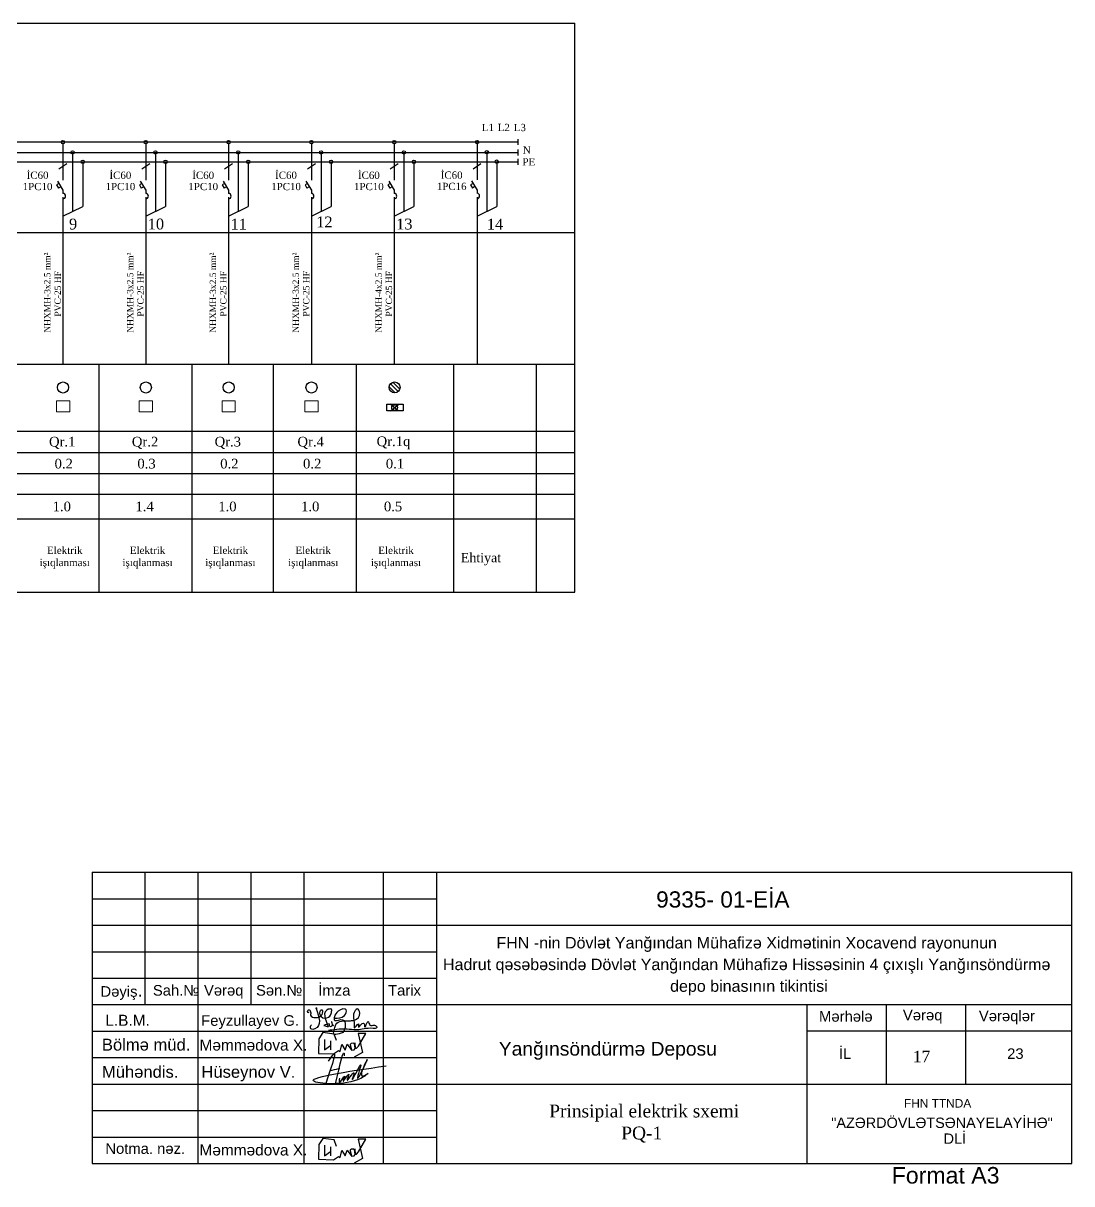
# Model space of a CAD drawing. Header units: millimetres. Extents: x 42452 to 2852333, y -419346 to 834876.
# Drawn here: x 2467749 to 2490564, y 206992 to 232238 of the extents above; entities that cross this region are included whole.
import ezdxf

# ---------------------------------------------------------------- set-up
doc = ezdxf.new("R2010")
doc.units = ezdxf.units.MM
doc.linetypes.add('DUZ', pattern=[0])
for name, color, linetype, lineweight in [('0_memar', 250, 'Continuous', 20), ('0_Ном._пера__1', 7, 'Continuous', 15), ('перегородка', 130, 'Continuous', 20), ('перегородка_Ном._пера__1', 7, 'Continuous', 15)]:
    doc.layers.add(name, color=color, linetype=linetype, lineweight=lineweight)
for name, color, linetype in [('elektrik gec avadanliq', 7, 'Continuous'), ('Elektrik isiqlandirma_Lightening.ET-XET', 7, 'Continuous'), ('Kunc shtampi', 7, 'Continuous'), ('polygon', 5, 'Continuous'), ('ramka', 7, 'Continuous'), ('размер', 7, 'Continuous')]:
    doc.layers.add(name, color=color, linetype=linetype)
doc.styles.add('Arial', font='arial.ttf', dxfattribs={"height": 200})
doc.styles.add('ARİAL', font='arial.ttf')
doc.styles.add('GENERATED_STYLE_3', font='ARIAALB2.TTF')
doc.styles.get("Standard").update_dxf_attribs({"font": 'arial.ttf'})
doc.styles.add('СГЕНЕРИР_СТИЛЬ_1', font='arial.ttf')
doc.styles.add('СГЕНЕРИР_СТИЛЬ_2', font='')
doc.styles.get('СГЕНЕРИР_СТИЛЬ_2').set_extended_font_data('Arial Unicode MS Кириллический')

# ---------------------------------------------------------------- blocks, each defined once
blk = doc.blocks.new('55')
at = {"color": 5, "lineweight": 30}
for points, knots in [([(6807301, -690054), (6807380, -689939), (6807723, -689440), (6807293, -690552), (6807199, -690927), (6807191, -690959)], [0, 0, 0, 0, 328.564954, 1432.648132, 1536.641492, 1536.641492, 1536.641492, 1536.641492]), ([(6807568, -690913), (6807734, -690192), (6807904, -689458), (6807900, -689847), (6807900, -689854)], [0, 0, 0, 0, 1128.718966, 1148.710053, 1148.710053, 1148.710053, 1148.710053]), ([(6808805, -690524), (6808750, -690568), (6808216, -691003), (6805386, -690836), (6807954, -690456), (6809491, -690228)], [0, 0, 0, 0, 215.465341, 2087.683537, 4876.118481, 4876.118481, 4876.118481, 4876.118481]), ([(6807716, -690698), (6807705, -690775), (6807675, -691004), (6808017, -690413), (6807740, -691044), (6808200, -690308), (6807872, -691036), (6808390, -690235), (6808050, -691132), (6808747, -689639), (6808148, -691347), (6809105, -689320), (6808364, -690768), (6808709, -690576), (6808805, -690524)], [0, 0, 0, 0, 159.15263, 467.604708, 669.340869, 1011.806253, 1243.637014, 1628.4018, 1881.82877, 2512.198919, 3044.065726, 3849.863763, 4495.087992, 4740.981721, 4740.981721, 4740.981721, 4740.981721]), ([(6807358, -690408), (6807470, -690386), (6807596, -690361), (6807720, -690330), (6807732, -690327)], [0, 0, 0, 0, 344.502291, 383.366548, 383.366548, 383.366548, 383.366548])]:
    blk.add_open_spline(points, degree=3, knots=knots, dxfattribs=at)
blk = doc.blocks.new('20')
at = {"color": 7, "lineweight": 25}
for p, q in [((15101137, -7396449), (15122448, -7396449)), ((15101137, -7396449), (15101137, -7402785)), ((15101137, -7402785), (15122448, -7402785))]:
    blk.add_line(p, q, dxfattribs=at)
at = {"layer": 'Kunc shtampi', "ltscale": 0.1}
blk.add_line((15122450, -7402785), (15122450, -7396438), dxfattribs=at)
at = {"layer": 'polygon', "color": 7, "linetype": 'DUZ', "lineweight": 25}
for p, q in [((15118416, -7401057), (15118416, -7399329)), ((15120144, -7401057), (15120144, -7399329)), ((15122448, -7399905), (15116691, -7399905))]:
    blk.add_line(p, q, dxfattribs=at)
at = {"layer": 'перегородка', "color": 5, "lineweight": 30}
for p, q in [((15106152, -7399933), (15106063, -7400069)), ((15106401, -7399969), (15106152, -7399933)), ((15106454, -7400110), (15106401, -7399969)), ((15107086, -7399953), (15106925, -7399953)), ((15106925, -7399953), (15107015, -7400368)), ((15106927, -7400230), (15107086, -7399953)), ((15106063, -7400069), (15106062, -7400388)), ((15106192, -7400084), (15106192, -7400313)), ((15106192, -7400084), (15106192, -7400313)), ((15106192, -7400313), (15106323, -7400219)), ((15106323, -7400119), (15106323, -7400313)), ((15106531, -7400351), (15106567, -7400195)), ((15106567, -7400195), (15106637, -7400317)), ((15106637, -7400317), (15106683, -7400192)), ((15106683, -7400192), (15106784, -7400326)), ((15106749, -7400198), (15106768, -7400171)), ((15106749, -7400198), (15106780, -7400321)), ((15106830, -7400168), (15106768, -7400171)), ((15106780, -7400321), (15106832, -7400311)), ((15106830, -7400168), (15106850, -7400225)), ((15106832, -7400311), (15106856, -7400282)), ((15106850, -7400225), (15106850, -7400162)), ((15106850, -7400162), (15106856, -7400282)), ((15106856, -7400282), (15106850, -7400225)), ((15106856, -7400282), (15106889, -7400275)), ((15106889, -7400275), (15106927, -7400230)), ((15106062, -7400388), (15106388, -7400401)), ((15106388, -7400401), (15106498, -7400325)), ((15106498, -7400325), (15106531, -7400351)), ((15107015, -7400368), (15106834, -7400474)), ((15106152, -7402237), (15106063, -7402373)), ((15106401, -7402273), (15106152, -7402237)), ((15106454, -7402414), (15106401, -7402273)), ((15107086, -7402257), (15106925, -7402257)), ((15106925, -7402257), (15107015, -7402672)), ((15106927, -7402534), (15107086, -7402257)), ((15106063, -7402373), (15106062, -7402692)), ((15106192, -7402388), (15106192, -7402617)), ((15106192, -7402388), (15106192, -7402617)), ((15106192, -7402617), (15106323, -7402523)), ((15106323, -7402423), (15106323, -7402617)), ((15106531, -7402655), (15106567, -7402499)), ((15106567, -7402499), (15106637, -7402621)), ((15106637, -7402621), (15106683, -7402496)), ((15106683, -7402496), (15106784, -7402630)), ((15106749, -7402502), (15106768, -7402475)), ((15106749, -7402502), (15106780, -7402625)), ((15106830, -7402472), (15106768, -7402475)), ((15106830, -7402472), (15106850, -7402529)), ((15106832, -7402615), (15106856, -7402586)), ((15106850, -7402529), (15106850, -7402466)), ((15106850, -7402466), (15106856, -7402586)), ((15106856, -7402586), (15106850, -7402529)), ((15106856, -7402586), (15106889, -7402579)), ((15106889, -7402579), (15106927, -7402534)), ((15106062, -7402692), (15106388, -7402705)), ((15106388, -7402705), (15106498, -7402629)), ((15106498, -7402629), (15106531, -7402655)), ((15106780, -7402625), (15106832, -7402615)), ((15107015, -7402672), (15106834, -7402778))]:
    blk.add_line(p, q, dxfattribs=at)
for points, knots in [([(15105854, -7399506), (15105838, -7399500), (15105805, -7399487), (15105847, -7399413), (15105905, -7399491), (15105849, -7399623), (15106153, -7399643), (15106162, -7399419), (15106042, -7399495), (15106143, -7399660), (15106310, -7399603), (15106340, -7399510), (15106359, -7399413), (15106122, -7399448), (15106203, -7399646), (15106273, -7399814)], [0, 0, 0, 0, 42.223389, 90.051656, 154.549451, 226.6152, 476.644161, 571.28472, 627.013932, 778.672239, 938.454199, 1025.570794, 1091.558705, 1160.21584, 1544.16015, 1544.16015, 1544.16015, 1544.16015]), ([(15106007, -7399409), (15106073, -7399600), (15106152, -7399829), (15105880, -7399880), (15105882, -7399793), (15105905, -7399771), (15105910, -7399766)], [0, 0, 0, 0, 446.334972, 532.702513, 603.278674, 627.196902, 627.196902, 627.196902, 627.196902]), ([(15106007, -7399409), (15106006, -7399405), (15106005, -7399395), (15106027, -7399402), (15106031, -7399412), (15106033, -7399416)], [0, 0, 0, 0, 8.821018, 27.345406, 42.243095, 42.243095, 42.243095, 42.243095]), ([(15106401, -7399620), (15106483, -7399625), (15106613, -7399633), (15106712, -7399392), (15106440, -7399437), (15106343, -7399750), (15106675, -7399563), (15106648, -7399925), (15106507, -7399969), (15106352, -7399997), (15106417, -7399855), (15106438, -7399676), (15106619, -7399677), (15106758, -7399678)], [0, 0, 0, 0, 227.188385, 358.071473, 539.665587, 751.927894, 924.503113, 1199.403857, 1282.39891, 1403.270956, 1513.824778, 1614.597802, 1944.904586, 1944.904586, 1944.904586, 1944.904586]), ([(15106758, -7399678), (15106785, -7399676), (15106877, -7399669), (15107004, -7399560), (15106917, -7399391), (15106772, -7399548), (15106848, -7399680), (15106834, -7399875), (15106956, -7399662), (15106900, -7399907), (15107061, -7399627), (15107057, -7399923), (15107138, -7399603), (15107168, -7399822), (15107267, -7399745), (15107351, -7399823), (15107309, -7399841), (15107293, -7399848)], [0, 0, 0, 0, 82.934409, 278.458212, 386.336719, 441.130098, 797.922894, 815.295031, 939.358029, 1010.425899, 1153.318323, 1248.777542, 1391.619055, 1482.772305, 1582.360738, 1652.010665, 1693.923868, 1693.923868, 1693.923868, 1693.923868]), ([(15106295, -7399744), (15106292, -7399758), (15106286, -7399786), (15106327, -7399808), (15106381, -7399781), (15106332, -7399640), (15106351, -7399754), (15106372, -7399792), (15106387, -7399780), (15106385, -7399772), (15106385, -7399769)], [0, 0, 0, 0, 37.910096, 78.738154, 107.34926, 199.254906, 281.250122, 295.344415, 310.564895, 319.310936, 319.310936, 319.310936, 319.310936]), ([(15107300, -7399848), (15107229, -7399844), (15107106, -7399838), (15106918, -7399890), (15106741, -7399864), (15106546, -7399860), (15106396, -7399873), (15106301, -7399888), (15106276, -7399892)], [0, 0, 0, 0, 211.533539, 367.015626, 577.795063, 738.782103, 953.656981, 1027.737747, 1027.737747, 1027.737747, 1027.737747])]:
    blk.add_open_spline(points, degree=3, knots=knots, dxfattribs=at)
for points in [[(15106295, -7399744), (15106256, -7399756), (15106217, -7399767), (15106178, -7399779)], [(15106178, -7399779), (15106209, -7399791), (15106241, -7399803), (15106273, -7399814)]]:
    blk.add_open_spline(points, degree=3, dxfattribs=at)
at = {"layer": 'размер', "color": 7, "lineweight": 25}
for p, q in [((15102289, -7399329), (15102289, -7396449)), ((15103441, -7402785), (15103441, -7396449)), ((15104592, -7399329), (15104592, -7396449)), ((15105744, -7402785), (15105744, -7396449)), ((15107472, -7402785), (15107472, -7396449)), ((15108624, -7396449), (15108624, -7402785)), ((15101137, -7397025), (15108624, -7397025)), ((15101137, -7397601), (15122448, -7397601)), ((15101137, -7398177), (15108624, -7398177)), ((15101137, -7398753), (15108624, -7398753)), ((15101137, -7399329), (15122448, -7399329)), ((15116688, -7399329), (15116688, -7402785)), ((15101137, -7399905), (15108624, -7399905)), ((15101137, -7400481), (15108624, -7400481)), ((15101137, -7401057), (15122448, -7401057)), ((15101137, -7401633), (15108624, -7401633)), ((15101156, -7402209), (15108624, -7402209))]:
    blk.add_line(p, q, dxfattribs=at)
at = {"color": 1, "lineweight": 25, "xscale": 0.5720132259566115, "yscale": 0.5720132259566115, "zscale": 0.5720132259566115}
blk.add_blockref('55', (11212411, -7005839), dxfattribs=at)
at = {"color": 7, "char_height": 258.17, "width": 5812.24, "attachment_point": 4, "style": 'Arial'}
for s, insert in [('{\\fArial|b0|i0|c238|p34;Bölmə müd.} {\\fArial|b0|i0|c238|p34; \\fArial|b0|i0|c204|p34;\\H0.92962x;Məmmədova\\fArial|b0|i0|c238|p34; X.}', (15101347, -7400201)), ('{\\fArial|b0|i0|c238|p34;Mühəndis.     Hüseynov V\\H0.92962x;.}', (15101347, -7400829))]:
    blk.add_mtext(s, dxfattribs=dict(at, insert=insert))
at = {"color": 7, "lineweight": 25, "attachment_point": 1}
for s, insert, char_height in [('{\\fArial|b0|i0|c238|p34;İ\\fArial|b0|i0|c0|p34;L}', (15117383, -7400280), 230.39), ('23', (15121043, -7400280), 230.4)]:
    blk.add_mtext(s, dxfattribs=dict(at, insert=insert, char_height=char_height))
at = {"insert": (15115876, -7403826), "char_height": 360, "width": 22250.72, "attachment_point": 7, "style": 'ARİAL'}
blk.add_mtext('{\\fArial|b0|i0|c238|p34;                   Format A3\\L\\P} ', dxfattribs=at)
at = {"layer": '0_memar', "color": 0, "linetype": 'Continuous', "insert": (15115376, -7398491), "char_height": 249.57, "width": 13538.5, "attachment_point": 5, "line_spacing_factor": 1.132501, "style": 'СГЕНЕРИР_СТИЛЬ_1'}
blk.add_mtext('{\\C7;FHN -nin Dövlət Yanğından Mühafizə Xidmətinin \\fArial|b0|i0|c238|p38;Xocavend\\fArial|b0|i0|c204|p38; \\fArial|b0|i0|c238|p38;rayonunun\\fArial|b0|i0|c204|p38; \\fArial|b0|i0|c238|p38;\\PHadrut qəsəbəsində \\fArial|b0|i0|c204|p38;Dövlət Yanğından Mühafizə Hissəsinin 4 \\fArial|b0|i0|c238|p38;çıxışlı Y\\fArial|b0|i0|c204|p38;anğınsöndürmə\\fArial|b0|i0|c238|p38;\\P \\fArial|b0|i0|c204|p38;depo\\fArial|b0|i0|c238|p38; binasının\\fArial|b0|i0|c204|p34; tikintisi}', dxfattribs=at)
at = {"layer": '0_memar', "color": 0, "linetype": 'Continuous', "insert": (15112355, -7400528), "char_height": 299.48, "attachment_point": 8, "style": 'СГЕНЕРИР_СТИЛЬ_1'}
blk.add_mtext('{Yanğınsöndürmə Deposu}', dxfattribs=at)
at = {"layer": '0_Ном._пера__1', "linetype": 'Continuous', "attachment_point": 1, "style": 'СГЕНЕРИР_СТИЛЬ_2'}
for s, insert, char_height in [('{Mərhələ}', (15116950, -7399469), 231), ('{Vərəq}', (15118775, -7399440), 231), ('{Vərəqlər}', (15120428, -7399458), 231), (' {\\fArial|b0|i0|c0|p34;     \\H0.88889x;                FHN TTNDA}', (15117167, -7401383), 207.94)]:
    blk.add_mtext(s, dxfattribs=dict(at, insert=insert, char_height=char_height))
at = {"layer": '0_Ном._пера__1', "linetype": 'Continuous', "insert": (15117216, -7401786), "char_height": 225, "width": 5999.56, "attachment_point": 1, "line_spacing_factor": 0.920624, "style": 'СГЕНЕРИР_СТИЛЬ_2'}
blk.add_mtext('{\\fArial|b0|i0|c0|p34;"AZƏRDÖVLƏTSƏNAYELAYİHƏ"\\P                            DLİ}', dxfattribs=at)
at = {"layer": 'ramka', "color": 7, "lineweight": 25, "ltscale": 0.4, "attachment_point": 1, "style": 'Arial'}
for s, insert, char_height, width in [('  {\\H1.0417x;L.B.M.            \\fArial|b0|i0|c204|p38;\\H0.95997x;\\C256;Feyzullayev \\fArial|b0|i0|c0|p38;G\\fArial|b0|i0|c204|p38;.}', (15101242, -7399549), 230.392, 6041.47), ('Notma. nəz.', (15101422, -7402344), 230.39, 2251.06), ('{\\H0.92962x;Məmmədova\\fArial|b0|i0|c238|p34; X.}', (15103470, -7402370), 258.17, 2820.28)]:
    blk.add_mtext(s, dxfattribs=dict(at, insert=insert, char_height=char_height, width=width))
at = {"layer": 'перегородка', "color": 7, "lineweight": 25, "char_height": 287.99, "attachment_point": 1, "style": 'Arial'}
for s, insert in [('\\H0.8x;Dəyiş\\H1.25x;.', (15101316, -7398869)), ('\\H0.8x;Sah.№', (15102456, -7398902)), ('\\H0.8x;Vərəq', (15103568, -7398902)), ('\\H0.8x;Sən.№', (15104700, -7398902)), ('\\H0.8x;İmza', (15106056, -7398902)), ('\\H0.8x;Tarix', (15107573, -7398902))]:
    blk.add_mtext(s, dxfattribs=dict(at, insert=insert))
at = {"layer": 'перегородка_Ном._пера__1', "linetype": 'Continuous', "insert": (15113268, -7396864), "char_height": 352.637, "attachment_point": 1, "style": 'СГЕНЕРИР_СТИЛЬ_2'}
blk.add_mtext('{\\fArial|b0|i0|c204|p38; 9\\fArial|b0|i0|c238|p38;335\\fArial|b0|i0|c204|p38;- 01-\\fArial|b0|i0|c238|p38;EİA}', dxfattribs=at)
blk = doc.blocks.new('Line_167', base_point=(156363518, 84643528))
at = {"layer": 'Elektrik isiqlandirma_Lightening.ET-XET', "linetype": 'Continuous'}
blk.add_line((156363518, 84643483), (156363518, 84642531), dxfattribs=at)
blk.add_circle((156363518, 84643528), 44.2, dxfattribs=at)
blk = doc.blocks.new('Line_168', base_point=(156364038, 84643010))
at = {"layer": 'Elektrik isiqlandirma_Lightening.ET-XET', "linetype": 'Continuous'}
blk.add_line((156364038, 84642966), (156364038, 84641833), dxfattribs=at)
blk.add_circle((156364038, 84643010), 44.2, dxfattribs=at)
blk = doc.blocks.new('Line_169', base_point=(156363773, 84643259))
at = {"layer": 'Elektrik isiqlandirma_Lightening.ET-XET', "linetype": 'Continuous'}
blk.add_line((156363773, 84643215), (156363773, 84642531), dxfattribs=at)
blk.add_circle((156363773, 84643259), 44.2, dxfattribs=at)

msp = doc.modelspace()

# ---------------------------------------------------------------- hatches: boundary and pattern name
at = {"lineweight": 25}
h = msp.add_hatch(dxfattribs=at)
h.set_pattern_fill('ANSI31', color=5, scale=20.822031, angle=90)
h.set_pattern_definition([(135, (2496680.825, 176055.36), (-46.74679, -46.74679), [])])
h.paths.add_polyline_path([(2475948.15663, 224315.421, 1), (2475710.19056, 224315.421, 1)])

# ---------------------------------------------------------------- linework, layer by layer
at = {"color": 7, "linetype": 'Continuous'}
for p, q in [((2469404.51342, 219864.47835), (2469404.51342, 224821.47835)), ((2471425.13308, 219864.47835), (2471425.13308, 224821.47835))]:
    msp.add_line(p, q, dxfattribs=at)
at = {"color": 5, "lineweight": 25}
for p, q in [((2475909.08509, 223809.59919), (2475743.65871, 223950.57749)), ((2475743.65871, 223809.59919), (2475921.01934, 223950.57749))]:
    msp.add_line(p, q, dxfattribs=at)
at = {"color": 5, "lineweight": 20}
for points in [[(2468470.37524, 224024.20627), (2468760.37524, 224024.20627), (2468760.37524, 223784.20627), (2468470.37524, 223784.20627)], [(2470272.30459, 224024.20627), (2470562.30459, 224024.20627), (2470562.30459, 223784.20627), (2470272.30459, 223784.20627)], [(2472074.23393, 224024.20627), (2472364.23393, 224024.20627), (2472364.23393, 223784.20627), (2472074.23393, 223784.20627)], [(2473876.16328, 224024.20627), (2474166.16328, 224024.20627), (2474166.16328, 223784.20627), (2473876.16328, 223784.20627)]]:
    msp.add_lwpolyline(points, close=True, dxfattribs=at)
at = {"color": 5, "lineweight": 25}
msp.add_lwpolyline([(2476013.45367, 223809.59919), (2475662.35208, 223809.59919), (2475662.35208, 223950.57749), (2476013.45367, 223950.57749)], close=True, dxfattribs=at)
for centre, radius in [((2468615.37524, 224314.20627), 120.29848), ((2470417.30459, 224314.20627), 120.29848), ((2472219.23393, 224314.20627), 120.29848), ((2474021.16328, 224314.20627), 120.29848), ((2475829.17359, 224315.421), 118.98303), ((2475830.50552, 223876.56562), 62.74627)]:
    msp.add_circle(centre, radius, dxfattribs=at)
at = {"linetype": 'Continuous'}
for centre in [(2468610.20636, 228476.69924), (2470412.1357, 228476.69924), (2472214.06505, 228476.69924), (2474015.99439, 228476.69924), (2475817.92374, 228476.69924), (2477620.13698, 228480.29452)]:
    msp.add_arc(centre, 59.57369, 272.96227837, 87.03772163, dxfattribs=at)
at = {"layer": 'Elektrik isiqlandirma_Lightening.ET-XET', "linetype": 'Continuous'}
for p, q in [((2452387.12875, 232238.2292), (2479752.88729, 232238.2292)), ((2479752.88729, 219863.60175), (2479752.88729, 232238.2292)), ((2452641.1767, 229654.38524), (2478518.74224, 229654.38524)), ((2478518.74224, 229589.71282), (2478518.74224, 229719.05765)), ((2452641.1767, 229424.52614), (2478518.74224, 229424.52614)), ((2478518.74224, 229359.85373), (2478518.74224, 229489.19855)), ((2478518.74224, 229156.11499), (2478518.74224, 229285.45981)), ((2452641.1767, 229220.7874), (2478518.74224, 229220.7874)), ((2468526.93366, 229068.74554), (2468699.28163, 229185.78913)), ((2470328.863, 229068.74554), (2470501.21098, 229185.78913)), ((2472130.79235, 229068.74554), (2472303.14032, 229185.78913)), ((2473932.72169, 229068.74554), (2474105.06967, 229185.78913)), ((2475734.65104, 229068.74554), (2475906.99901, 229185.78913)), ((2477536.86428, 229072.34082), (2477709.21226, 229189.38441)), ((2468527.08086, 228748.80319), (2468474.6159, 228719.2374)), ((2468494.39009, 228803.75398), (2468613.28503, 228603.90034)), ((2468824.3179, 228826.67428), (2468824.3179, 228142.56147)), ((2470329.01021, 228748.80319), (2470276.54524, 228719.2374)), ((2470296.31944, 228803.75398), (2470415.21437, 228603.90034)), ((2470626.24724, 228826.67428), (2470626.24724, 228142.56147)), ((2472130.93955, 228748.80319), (2472078.47459, 228719.2374)), ((2472098.24878, 228803.75398), (2472217.14372, 228603.90034)), ((2472428.17659, 228826.67428), (2472428.17659, 228142.56147)), ((2473932.8689, 228748.80319), (2473880.40393, 228719.2374)), ((2473900.17813, 228803.75398), (2474019.07306, 228603.90034)), ((2474230.10593, 228826.67428), (2474230.10593, 228142.56147)), ((2475734.79824, 228748.80319), (2475682.33328, 228719.2374)), ((2475702.10747, 228803.75398), (2475821.00241, 228603.90034)), ((2476032.03527, 228826.67428), (2476032.03527, 228142.56147)), ((2477537.01149, 228752.39848), (2477484.54652, 228722.83268)), ((2477504.32071, 228807.34926), (2477623.21565, 228607.49562)), ((2477834.24852, 228830.26956), (2477834.24852, 228146.15675)), ((2468474.6159, 228719.2374), (2468515.89388, 228649.85215)), ((2468568.35885, 228679.41794), (2468515.89388, 228649.85215)), ((2468613.28503, 228603.90034), (2468613.28503, 228536.19332)), ((2470276.54524, 228719.2374), (2470317.82323, 228649.85215)), ((2470370.28819, 228679.41794), (2470317.82323, 228649.85215)), ((2470415.21437, 228603.90034), (2470415.21437, 228536.19332)), ((2472078.47459, 228719.2374), (2472119.75257, 228649.85215)), ((2472172.21754, 228679.41794), (2472119.75257, 228649.85215)), ((2472217.14372, 228603.90034), (2472217.14372, 228536.19332)), ((2473880.40393, 228719.2374), (2473921.68192, 228649.85215)), ((2473974.14688, 228679.41794), (2473921.68192, 228649.85215)), ((2474019.07306, 228603.90034), (2474019.07306, 228536.19332)), ((2475682.33328, 228719.2374), (2475723.61126, 228649.85215)), ((2475776.07623, 228679.41794), (2475723.61126, 228649.85215)), ((2475821.00241, 228603.90034), (2475821.00241, 228536.19332)), ((2477484.54652, 228722.83268), (2477525.8245, 228653.44743)), ((2477578.28947, 228683.01322), (2477525.8245, 228653.44743)), ((2477623.21565, 228607.49562), (2477623.21565, 228539.7886)), ((2468613.28503, 228456.15639), (2468613.28503, 224821.47835)), ((2468613.28503, 228417.20515), (2468613.28503, 228038.37543)), ((2468613.28503, 228038.37543), (2469042.94155, 228250.49505)), ((2470415.21437, 228456.15639), (2470415.21437, 224821.47835)), ((2470415.21437, 228417.20515), (2470415.21437, 228038.37543)), ((2470415.21437, 228038.37543), (2470844.8709, 228250.49505)), ((2472217.14372, 228456.15639), (2472217.14372, 224821.47835)), ((2472217.14372, 228417.20515), (2472217.14372, 228038.37543)), ((2472217.14372, 228038.37543), (2472646.80024, 228250.49505)), ((2474019.07306, 228456.15639), (2474019.07306, 224821.47835)), ((2474019.07306, 228417.20515), (2474019.07306, 228038.37543)), ((2474019.07306, 228038.37543), (2474448.72959, 228250.49505)), ((2475821.00241, 228456.15639), (2475821.00241, 224821.47835)), ((2475821.00241, 228417.20515), (2475821.00241, 228038.37543)), ((2475821.00241, 228038.37543), (2476250.65893, 228250.49505)), ((2477622.89502, 228456.69618), (2477622.89502, 224822.01815)), ((2477623.21565, 228420.80043), (2477623.21565, 228041.97071)), ((2477623.21565, 228041.97071), (2478052.87217, 228254.09033)), ((2479752.88729, 227680.95881), (2449025.24083, 227680.95881)), ((2449020.4441, 224821.47835), (2479752.88729, 224821.47835)), ((2473196.6596, 219863.60175), (2473196.6596, 224821.47835)), ((2474998.58895, 219863.60175), (2474998.58895, 224821.47835)), ((2477118.44389, 219863.60175), (2477118.44389, 224821.47835)), ((2478920.37323, 219863.60175), (2478920.37323, 224821.47835)), ((2449762.59087, 223362.2791), (2479752.88729, 223362.2791)), ((2449762.59087, 222897.47203), (2479752.88729, 222897.47203)), ((2449762.59087, 222444.36135), (2479752.88729, 222444.36135)), ((2449762.59087, 221992.12863), (2479752.88729, 221992.12863)), ((2449762.59087, 221455.39816), (2479752.88729, 221455.39816)), ((2449020.4441, 219863.60175), (2479752.88729, 219863.60175))]:
    msp.add_line(p, q, dxfattribs=at)

# ---------------------------------------------------------------- block references
at = {"lineweight": 40}
msp.add_blockref('20', (-12631885.52305, 7610217.21458), dxfattribs=at)
at = {"layer": 'Elektrik isiqlandirma_Lightening.ET-XET', "linetype": 'Continuous', "xscale": 0.8259916270630292, "yscale": 0.8259916270630292, "zscale": 0.8259916270630292}
for name, p in [('Line_167', (2468613.10765, 229650.25016)), ('Line_167', (2470415.03699, 229650.25016)), ('Line_167', (2472216.96634, 229650.25016)), ('Line_167', (2474018.89568, 229650.25016)), ('Line_167', (2475820.82503, 229650.25016)), ('Line_167', (2477623.03827, 229653.84544)), ('Line_169', (2468824.3179, 229428.43074)), ('Line_168', (2469042.94155, 229222.48605)), ('Line_169', (2470626.24724, 229428.43074)), ('Line_168', (2470844.8709, 229222.48605)), ('Line_169', (2472428.17659, 229428.43074)), ('Line_168', (2472646.80024, 229222.48605)), ('Line_169', (2474230.10593, 229428.43074)), ('Line_168', (2474448.72959, 229222.48605)), ('Line_169', (2476032.03527, 229428.43074)), ('Line_168', (2476250.65893, 229222.48605)), ('Line_169', (2477834.24852, 229432.02602)), ('Line_168', (2478052.87217, 229226.08133))]:
    msp.add_blockref(name, p, dxfattribs=at)

# ---------------------------------------------------------------- texts
at = {"layer": 'elektrik gec avadanliq', "color": 7, "linetype": 'Continuous', "attachment_point": 5, "line_spacing_factor": 1.025015, "style": 'GENERATED_STYLE_3'}
for s, insert, char_height, width in [('\\A1;{\\fTimes New Roman|b0|i0|c0|p18;17}', (2487296.63251, 209759.89144), 250, 1887.7782599), ('\\A1;{\\fTimes New Roman|b0|i0|c204|p18; \\fTimes New Roman|b0|i0|c238|p18;P\\fTimes New Roman|b0|i0|c204|p18;rinsipial elektrik sxemi\\fTimes New Roman|b0|i0|c238|p18;\\P\\C256;P\\fTimes New Roman|b0|i0|c204|p18;Q-1  }', (2481206.84773, 208301.53787), 279.86676996, 5979.9149834)]:
    msp.add_mtext(s, dxfattribs=dict(at, insert=insert, char_height=char_height, width=width))
at = {"layer": 'Elektrik isiqlandirma_Lightening.ET-XET', "linetype": 'Continuous', "char_height": 158.0256809, "attachment_point": 5, "style": 'GENERATED_STYLE_3'}
for s, insert in [('\\A1;{\\fTimes New Roman|b0|i0|c0|p18;L1}', (2477859.74624, 229969.63903)), ('\\A1;{\\fTimes New Roman|b0|i0|c0|p18;L2}', (2478203.61429, 229970.56691)), ('\\A1;{\\fTimes New Roman|b0|i0|c0|p18;L3}', (2478554.44564, 229968.342)), ('\\A1;{\\fTimes New Roman|b0|i0|c0|p18;N\\fTimes New Roman|b0|i0|c0|p18; }', (2478704.43365, 229482.51156)), ('\\A1;{\\fTimes New Roman|b0|i0|c0|p18;PE\\fTimes New Roman|b0|i0|c0|p18; }', (2478749.26082, 229223.25677))]:
    msp.add_mtext(s, dxfattribs=dict(at, insert=insert))
at = {"layer": 'Elektrik isiqlandirma_Lightening.ET-XET', "linetype": 'Continuous', "char_height": 157.0550408, "attachment_point": 5, "line_spacing_factor": 0.938829, "style": 'GENERATED_STYLE_3'}
for s, insert in [('\\A1;{\\fTimes New Roman|b0|i0|c204|p18;İC60\\P1PC10}', (2468061.7659, 228806.70607)), ('\\A1;{\\fTimes New Roman|b0|i0|c204|p18;İC60\\P1PC10}', (2469863.69525, 228806.70607)), ('\\A1;{\\fTimes New Roman|b0|i0|c204|p18;İC60\\P1PC10}', (2471665.62459, 228806.70607)), ('\\A1;{\\fTimes New Roman|b0|i0|c204|p18;İC60\\P1PC10}', (2473467.55394, 228806.70607)), ('\\A1;{\\fTimes New Roman|b0|i0|c204|p18;İC60\\P1PC10}', (2475269.48328, 228806.70607)), ('\\A1;{\\fTimes New Roman|b0|i0|c0|p18;İC60\\P1PC1\\fTimes New Roman|b0|i0|c238|p18;6}', (2477071.69652, 228810.30135))]:
    msp.add_mtext(s, dxfattribs=dict(at, insert=insert))
at = {"layer": 'Elektrik isiqlandirma_Lightening.ET-XET', "color": 3, "linetype": 'Continuous', "attachment_point": 5, "style": 'GENERATED_STYLE_3'}
for s, insert, char_height, width in [('\\A1;{\\fTimes New Roman|b0|i0|c204|p18;9}', (2468834.24191, 227868.25576), 235.0916651, 596.7848819), ('\\A1;{\\fTimes New Roman|b0|i0|c204|p18;10}', (2470636.17125, 227868.25576), 235.0916651, 596.7848819), ('\\A1;{\\fTimes New Roman|b0|i0|c204|p18;11}', (2472438.1006, 227868.25576), 235.0916651, 596.7848819), ('\\A1;{\\fTimes New Roman|b0|i0|c204|p18;12}', (2474302.64296, 227914.7831), 235.0916651, 596.7848819), ('\\A1;{\\fTimes New Roman|b0|i0|c204|p18;1\\fTimes New Roman|b0|i0|c0|p18;3}', (2476041.92255, 227868.25576), 235.0916651, 596.7848819), ('\\A1;{\\fTimes New Roman|b0|i0|c204|p18;1\\fTimes New Roman|b0|i0|c0|p18;4}', (2478014.50761, 227868.25576), 235.0916651, 596.7848819), ('\\A1;{\\fTimes New Roman|b0|i0|c204|p18;Qr.1}', (2468597.60761, 223109.87291), 210.7009078, 1432.5046048), ('\\A1;{\\fTimes New Roman|b0|i0|c204|p18;Qr.2}', (2470399.53695, 223109.87291), 210.7009078, 1432.5046048), ('\\A1;{\\fTimes New Roman|b0|i0|c204|p18;Qr.3}', (2472201.46629, 223109.87291), 210.7009078, 1432.5046048), ('\\A1;{\\fTimes New Roman|b0|i0|c204|p18;Qr.4}', (2474003.39564, 223109.87291), 210.7009078, 1432.5046048), ('\\A1;{\\fTimes New Roman|b0|i0|c204|p18;Qr.\\fTimes New Roman|b0|i0|c0|p18;1q}', (2475805.32498, 223109.87291), 210.7009078, 1432.5046048)]:
    msp.add_mtext(s, dxfattribs=dict(at, insert=insert, char_height=char_height, width=width))
at = {"layer": 'Elektrik isiqlandirma_Lightening.ET-XET', "linetype": 'Continuous', "char_height": 136.38760296, "attachment_point": 2, "rotation": 90, "style": 'GENERATED_STYLE_3'}
for s, insert in [('{\\fTimes New Roman|b0|i0|c238|p18;\\C7; \\fTimes New Roman|b0|i0|c204|p18;\\C0;NHXMH-\\fTimes New Roman|b0|i0|c238|p18;3\\fTimes New Roman|b0|i0|c204|p18;х\\fTimes New Roman|b0|i0|c238|p18;2.5\\C7; mm²\\fTimes New Roman|b0|i0|c204|p18;\\C0;\\P\\fTimes New Roman|b0|i0|c238|p18;\\C7;PVC-25 \\fTimes New Roman|b0|i0|c204|p18;\\C0;H\\fTimes New Roman|b0|i0|c238|p18;\\C7;F }', (2468203.77886, 226350.7978)), ('{\\fTimes New Roman|b0|i0|c238|p18;\\C7; \\fTimes New Roman|b0|i0|c204|p18;\\C0;NHXMH-\\fTimes New Roman|b0|i0|c238|p18;3\\fTimes New Roman|b0|i0|c204|p18;х\\fTimes New Roman|b0|i0|c238|p18;2.5\\C7; mm²\\fTimes New Roman|b0|i0|c204|p18;\\C0;\\P\\fTimes New Roman|b0|i0|c238|p18;\\C7;PVC-25 \\fTimes New Roman|b0|i0|c204|p18;\\C0;H\\fTimes New Roman|b0|i0|c238|p18;\\C7;F }', (2470005.70821, 226350.7978)), ('{\\fTimes New Roman|b0|i0|c238|p18;\\C7; \\fTimes New Roman|b0|i0|c204|p18;\\C0;NHXMH-\\fTimes New Roman|b0|i0|c238|p18;3\\fTimes New Roman|b0|i0|c204|p18;х\\fTimes New Roman|b0|i0|c238|p18;2.5\\C7; mm²\\fTimes New Roman|b0|i0|c204|p18;\\C0;\\P\\fTimes New Roman|b0|i0|c238|p18;\\C7;PVC-25 \\fTimes New Roman|b0|i0|c204|p18;\\C0;H\\fTimes New Roman|b0|i0|c238|p18;\\C7;F }', (2471807.63755, 226350.7978)), ('{\\fTimes New Roman|b0|i0|c238|p18;\\C7; \\fTimes New Roman|b0|i0|c204|p18;\\C0;NHXMH-\\fTimes New Roman|b0|i0|c238|p18;3\\fTimes New Roman|b0|i0|c204|p18;х\\fTimes New Roman|b0|i0|c238|p18;2.5\\C7; mm²\\fTimes New Roman|b0|i0|c204|p18;\\C0;\\P\\fTimes New Roman|b0|i0|c238|p18;\\C7;PVC-25 \\fTimes New Roman|b0|i0|c204|p18;\\C0;H\\fTimes New Roman|b0|i0|c238|p18;\\C7;F }', (2473609.5669, 226350.7978)), ('{\\fTimes New Roman|b0|i0|c238|p18;\\C7; \\fTimes New Roman|b0|i0|c204|p18;\\C0;NHXMH-\\fTimes New Roman|b0|i0|c0|p18;4\\fTimes New Roman|b0|i0|c204|p18;х\\fTimes New Roman|b0|i0|c238|p18;2.5\\C7; mm²\\fTimes New Roman|b0|i0|c204|p18;\\C0;\\P\\fTimes New Roman|b0|i0|c238|p18;\\C7;PVC-25 \\fTimes New Roman|b0|i0|c204|p18;\\C0;H\\fTimes New Roman|b0|i0|c238|p18;\\C7;F }', (2475411.49624, 226350.7978))]:
    msp.add_mtext(s, dxfattribs=dict(at, insert=insert))
at = {"layer": 'Elektrik isiqlandirma_Lightening.ET-XET', "linetype": 'Continuous', "char_height": 210.7009078, "attachment_point": 5, "style": 'GENERATED_STYLE_3'}
for s, insert, width in [('\\A1;{\\fTimes New Roman|b0|i0|c204|p18;0.2}', (2468630.53688, 222655.47757), 561.3329007), ('\\A1;{\\fTimes New Roman|b0|i0|c204|p18;0.3}', (2470432.46623, 222655.47757), 561.3329007), ('\\A1;{\\fTimes New Roman|b0|i0|c204|p18;0.2}', (2472234.39557, 222655.47757), 561.3329007), ('\\A1;{\\fTimes New Roman|b0|i0|c204|p18;0.2}', (2474036.32492, 222655.47757), 561.3329007), ('\\A1;{\\fTimes New Roman|b0|i0|c204|p18;0.\\fTimes New Roman|b0|i0|c0|p18;1}', (2475838.25426, 222655.47757), 561.3329007), ('\\A1;{\\fTimes New Roman|b0|i0|c204|p18;1.0}', (2468588.28446, 221723.85426), 834.9303153), ('\\A1;{\\fTimes New Roman|b0|i0|c204|p18;1.4}', (2470390.21381, 221723.85426), 834.9303153), ('\\A1;{\\fTimes New Roman|b0|i0|c204|p18;1.0}', (2472192.14315, 221723.85426), 834.9303153), ('\\A1;{\\fTimes New Roman|b0|i0|c204|p18;1.0}', (2473994.0725, 221723.85426), 834.9303153), ('\\A1;{\\fTimes New Roman|b0|i0|c0|p18;0.5}', (2475796.00184, 221723.85426), 834.9303153)]:
    msp.add_mtext(s, dxfattribs=dict(at, insert=insert, width=width))
at = {"layer": 'Elektrik isiqlandirma_Lightening.ET-XET', "color": 7, "linetype": 'Continuous', "char_height": 158.8918572, "width": 10493.8101362, "attachment_point": 5, "style": 'GENERATED_STYLE_3'}
for insert in [(2468652.63538, 220613.8554), (2470454.56473, 220613.8554), (2472256.49407, 220613.8554), (2474058.42342, 220613.8554), (2475860.35276, 220613.8554)]:
    msp.add_mtext('\\A1;{\\fTimes New Roman|b0|i0|c0|p18;Elektrik \\fTimes New Roman|b0|i0|c238|p18;\\P\\fTimes New Roman|b0|i0|c0|p18;i\\fTimes New Roman|b0|i0|c238|p18;şıqlanması}', dxfattribs=dict(at, insert=insert))
at = {"layer": 'Elektrik isiqlandirma_Lightening.ET-XET', "color": 7, "linetype": 'Continuous', "insert": (2477709.32573, 220579.42772), "char_height": 200.3717889, "attachment_point": 5, "style": 'GENERATED_STYLE_3'}
msp.add_mtext('\\A1;{\\fTimes New Roman|b0|i0|c0|p18;Ehtiyat}', dxfattribs=at)

doc.saveas('drawing.dxf')
